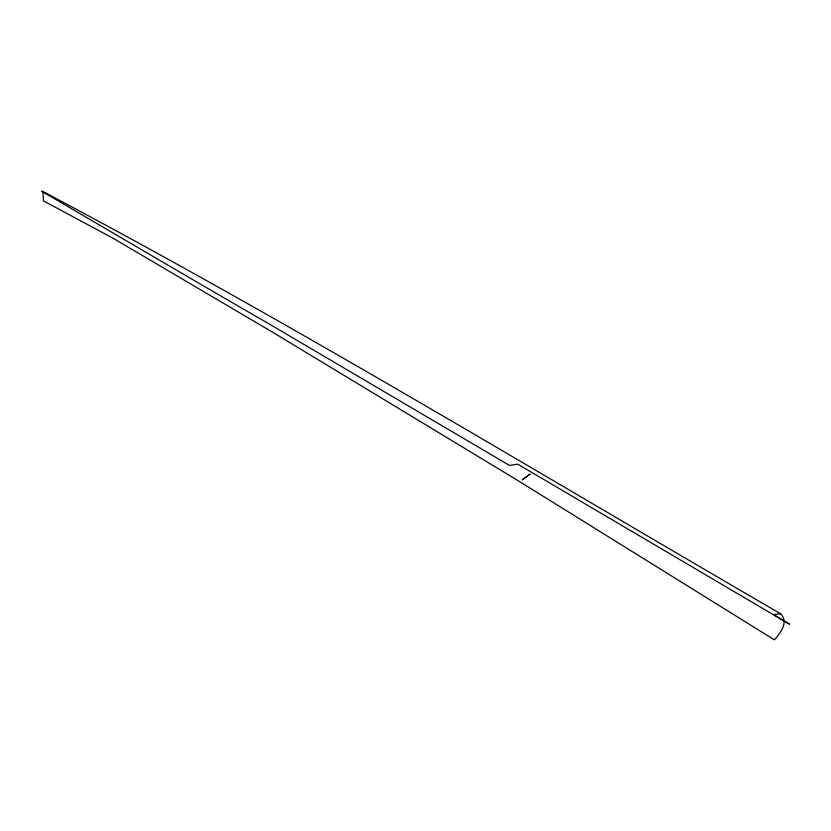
<?xml version="1.0" encoding="UTF-8"?>
<svg xmlns="http://www.w3.org/2000/svg" width="831" height="831" viewBox="0 0 831 831"><rect width="100%" height="100%" fill="white"/><g stroke="black" fill="none" stroke-linecap="round" stroke-linejoin="round"><path stroke-width="1.25" d="M780.662 613.797L773.557 614.535L789.45 624.185L517.786 464.186L509.476 465.412L268.631 323.633C192.678 279.922 117.233 235.277 41.55 191.182L42.942 191.535C293.426 324.059 535.652 471.551 780.662 613.797C788.868 622.004 780.496 633.378 774.315 639.818L518.845 481.128L275.476 333.917L113.515 238.487L43.43 200.853L42.942 191.535M530.033 474.137L522.367 479.809L530.033 474.137"/></g></svg>
